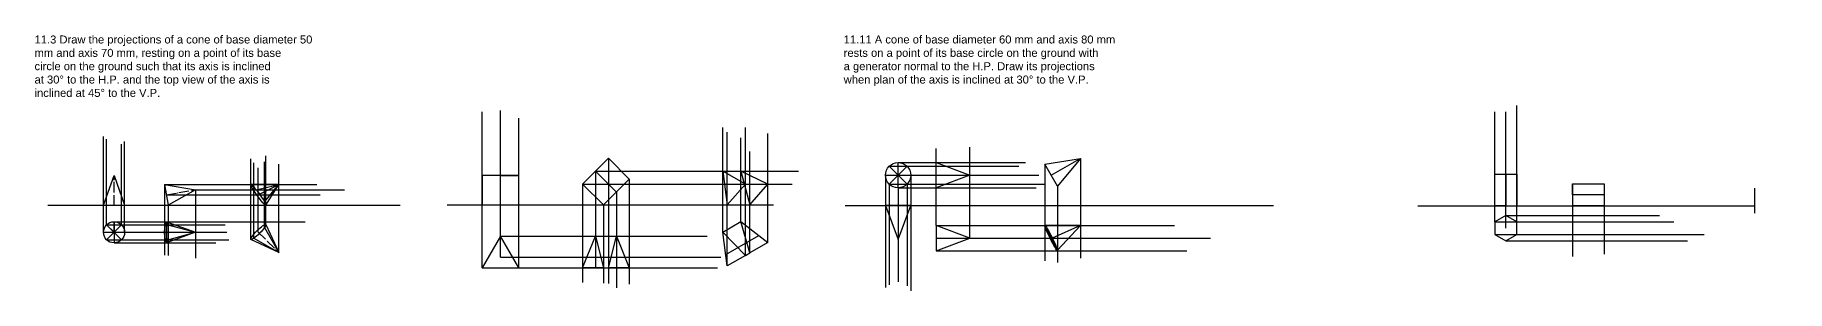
# Model space of a CAD drawing. Header units: millimetres. Extents: x 186 to 71940, y -203 to 575.
# Drawn here: x 20771 to 24924, y -203 to 403 of the extents above; entities that cross this region are included whole.
import ezdxf

# ---------------------------------------------------------------- set-up
doc = ezdxf.new("R2010")
doc.units = ezdxf.units.MM
doc.header["$MEASUREMENT"] = 0
doc.linetypes.add('ACAD_ISO04W100', pattern=[30, 24, -3, 0, -3])
doc.styles.get("Standard").update_dxf_attribs({"font": 'arial.ttf'})

msp = doc.modelspace()

# ---------------------------------------------------------------- linework, layer by layer
at = {"color": 1}
for p, q in [((21830.88, -148.26), (21830.88, 221.19)), ((21874.18, -123.26), (21874.18, 224.41)), ((21917.48, -148.26), (21917.48, 206.2)), ((22400.94, -63.68), (22400.94, 184.27)), ((22411.93, -143.94), (22411.93, 172.69)), ((22454.79, -119.19), (22454.79, 184.27)), ((20933.32, -64.39), (20933.32, 162.22)), ((20940.64, -46.72), (20940.64, 156.28)), ((20976, -46.72), (20976, 144.78)), ((20983.32, -64.39), (20983.32, 150.71)), ((22906.76, -48.01), (22906.76, 134.1)), ((22986.76, -78.01), (22986.76, 136.93)), ((22099.49, 80.48), (22130.1, 111.1)), ((22795.55, 92.05), (23102.87, 92.05)), ((22816.76, 100.84), (23118.49, 100.84)), ((21874.18, 0.37), (21874.18, 70.37)), ((21874.18, 70.37), (21917.48, 70.37)), ((22068.87, 49.86), (22068.87, -183.13)), ((22068.87, 49.86), (22565.25, 49.86)), ((22148.98, 30.98), (22099.49, 80.48)), ((22099.49, 80.48), (22580.93, 80.48)), ((22795.55, 49.63), (23165.35, 49.63)), ((22816.76, 70.84), (23150.44, 70.84)), ((22118.36, 0.37), (22118.36, -184.48)), ((22816.76, 40.84), (23144.05, 40.84)), ((24846.68, 40.21), (24846.68, -18.75)), ((24231, -39.69), (24655.72, -39.69)), ((24256.98, -24.69), (24621.81, -24.69)), ((24415.46, -1.43), (24415.46, -121.69)), ((24490.46, -1.43), (24490.46, -116.53)), ((21874.18, -73.26), (22364.45, -73.26)), ((24231, -69.69), (24727.21, -69.69)), ((21874.18, -123.26), (22396.82, -123.26)), ((24256.98, -84.69), (24688.15, -84.69)), ((21830.88, -148.26), (22388.72, -148.26))]:
    msp.add_line(p, q, dxfattribs=at)
at = {"color": 244, "true_color": 0x991b1e}
for p, q in [((24231, -39.69), (24231, 220.92)), ((24256.98, -54.69), (24256.98, 220.92)), ((24282.96, -39.69), (24282.96, 236.3))]:
    msp.add_line(p, q, dxfattribs=at)
at = {"color": 4}
for p, q in [((22507.83, -88.58), (22507.83, 169.31)), ((22443.81, -38.93), (22443.81, 159.77)), ((22464.96, -113.32), (22464.96, 127.06))]:
    msp.add_line(p, q, dxfattribs=at)
at = {"color": 240, "true_color": 0xed1f24}
for p, q in [((21282.29, -80.96), (21282.29, 109.5)), ((21318.12, -46.55), (21318.12, 116.5)), ((22130.1, 111.1), (22130.1, -185.83)), ((23164.53, 96.82), (23164.53, -131.73)), ((23248.81, 110.84), (23248.81, -125.29)), ((21078.09, 48.99), (21438.6, 48.99)), ((22179.6, 61.6), (22179.6, -187.18)), ((22786.76, 70.84), (22786.76, -194.76)), ((22795.55, 49.63), (22795.55, -189.09)), ((22837.98, 49.63), (22837.98, -191.22)), ((22846.76, 70.84), (22846.76, -203.27)), ((23194.53, 44.86), (23194.53, -135.54)), ((22148.98, 30.98), (22148.98, -195.93)), ((22816.76, 40.84), (22816.76, -182.01)), ((21087.22, -0.01), (21425.21, -0.01)), ((22906.76, -48.01), (23472.13, -48.01)), ((22986.76, -78.01), (23556.93, -78.01)), ((23164.53, -48.01), (23194.53, -108.01)), ((22906.76, -108.01), (23501.35, -108.01))]:
    msp.add_line(p, q, dxfattribs=at)
at = {"color": 242, "true_color": 0xcd2027}
for p, q in [((21289.87, -78.38), (21289.87, 100.22)), ((21300.2, -63.7), (21300.2, 88.61)), ((21314.87, -53.38), (21314.87, 102.62)), ((21348.94, -112.44), (21348.94, 97.41)), ((21078.09, 48.99), (21078.09, -118.68)), ((21348.94, -0.01), (21348.94, 48.99)), ((21082.44, 24.37), (21446.8, 24.37)), ((21151.37, 36.56), (21151.37, -125.27)), ((21151.37, 36.56), (21504.55, 36.56)), ((20958.32, -39.39), (21411.01, -39.39)), ((21086.79, -0.25), (21086.79, -119.46)), ((20940.64, -46.72), (21221.59, -46.72)), ((20976, -82.07), (21230.52, -82.07)), ((20983.32, -64.39), (21225.86, -64.39)), ((21078.09, -82.07), (21086.79, -82.07)), ((21289.87, -78.38), (21290.77, -79.28))]:
    msp.add_line(p, q, dxfattribs=at)
at = {"color": 7, "true_color": 0xffffff}
for p, q in [((22130.1, 111.1), (22068.87, 49.86)), ((22179.6, 61.6), (22130.1, 111.1)), ((22837.98, 92.05), (22795.55, 49.63)), ((22816.76, 70.84), (22795.55, 92.05)), ((22795.55, 92.05), (22837.98, 49.63)), ((22816.76, 40.84), (22816.76, 100.84)), ((22816.76, 70.84), (22837.98, 92.05)), ((22906.76, 40.84), (22906.76, 100.84)), ((22906.76, 100.84), (22986.76, 70.84)), ((23164.53, 96.82), (23248.81, 110.84)), ((23194.53, 44.86), (23164.53, 96.82)), ((23179.53, 70.84), (23246.07, 109.26)), ((23248.81, 110.84), (23194.53, 44.86)), ((20933.32, -0.01), (20958.32, 69.99)), ((20958.32, 69.99), (20983.32, -0.01)), ((21078.09, 48.99), (21086.79, -0.25)), ((21078.09, 48.99), (21151.37, 36.56)), ((21348.94, 48.99), (21282.9, 48.99)), ((21294.97, 36.56), (21348.94, 48.99)), ((21303.16, 25.87), (21348.94, 48.99)), ((21314.87, 8.2), (21348.94, 48.99)), ((21318.12, -0.01), (21348.94, 48.99)), ((21917.48, 70.37), (21830.88, 70.37)), ((21830.88, 70.37), (21830.88, 0.37)), ((21917.48, 0.37), (21917.48, 70.37)), ((22068.87, 49.86), (22118.36, 0.37)), ((22099.49, 80.48), (22099.49, 0.37)), ((22118.36, 0.37), (22179.6, 61.6)), ((22454.79, 49.86), (22400.94, 80.48)), ((22400.94, 80.48), (22411.93, 0.37)), ((22400.94, 80.48), (22443.81, 80.48)), ((22411.93, 0.37), (22454.79, 49.86)), ((22507.83, 49.86), (22443.81, 80.48)), ((22443.81, 80.48), (22464.96, 0.37)), ((22454.79, 49.86), (22507.83, 49.86)), ((22464.96, 0.37), (22507.83, 49.86)), ((22786.76, 70.84), (22846.76, 70.84)), ((22986.76, 70.84), (22906.76, 40.84)), ((22906.76, 70.84), (22983.6, 70.84)), ((24231, -1.63), (24231, 73.37)), ((24231, 73.37), (24282.96, 73.37)), ((24256.98, 73.37), (24256.98, -1.63)), ((24282.96, 73.37), (24282.96, -1.63)), ((24415.46, 50.54), (24490.46, 50.54)), ((24415.46, 24.55), (24415.46, 50.54)), ((24415.46, 50.54), (24415.46, -1.43)), ((24490.46, 50.54), (24490.46, -1.43)), ((21151.37, 36.56), (21086.79, -0.25)), ((21747.8, 0.37), (22521.35, 0.37)), ((21830.88, 0.37), (21917.48, 0.37)), ((22099.49, 0.37), (22099.49, -148.26)), ((24490.46, 24.55), (24415.46, 24.55)), ((20801.06, -0.01), (21636.47, -0.01)), ((20933.32, -0.01), (20983.32, -0.01)), ((20958.32, -39.39), (20958.32, -89.39)), ((21082.44, -82.07), (21082.44, -39.39)), ((21082.44, -39.39), (21082.44, -89.39)), ((21082.44, -39.39), (21151.37, -64.39)), ((21082.44, -39.39), (21151.37, -64.39)), ((22400.94, -63.68), (22443.81, -38.93)), ((22464.96, -113.32), (22443.81, -38.93)), ((22443.81, -38.93), (22507.83, -88.58)), ((22691.16, -1.13), (23706.25, -1.13)), ((22846.76, -1.13), (22786.76, -1.13)), ((22786.76, -1.13), (22816.76, -81.13)), ((22816.76, -1.13), (22816.76, -81.13)), ((22816.76, -81.13), (22846.76, -1.13)), ((24048.41, -1.63), (24846.68, -1.63)), ((24256.98, -1.63), (24231, -1.63)), ((24231, -1.63), (24282.96, -1.63)), ((24490.46, -1.43), (24415.46, -1.43)), ((20933.32, -64.39), (20983.32, -64.39)), ((20976, -46.72), (20940.64, -82.07)), ((20958.32, -64.39), (20940.64, -46.72)), ((20940.64, -46.72), (20976, -82.07)), ((20958.32, -64.39), (20976, -46.72)), ((21151.37, -64.39), (21082.71, -89.34)), ((21085.52, -46.72), (21151.37, -64.39)), ((21085.52, -82.07), (21151.37, -64.39)), ((21348.94, -112.44), (21282.75, -81.54)), ((21289.87, -78.38), (21348.94, -112.44)), ((21314.87, -53.38), (21348.94, -112.44)), ((21317.87, -46.02), (21348.94, -112.44)), ((21317.87, -46.02), (21348.94, -112.44)), ((22068.87, -148.26), (22099.49, -73.26)), ((22099.49, -73.26), (22118.36, -148.26)), ((22099.49, -73.26), (22148.98, -73.26)), ((22130.1, -148.26), (22148.98, -73.26)), ((22148.98, -73.26), (22179.6, -148.26)), ((22411.93, -143.94), (22400.94, -63.68)), ((22400.94, -63.68), (22454.79, -119.19)), ((22408.27, -117.19), (22486.49, -72.03)), ((22906.76, -48.01), (22906.76, -108.01)), ((22986.76, -78.01), (22906.76, -48.01)), ((22906.76, -78.01), (22986.76, -78.01)), ((22906.76, -108.01), (22986.76, -78.01)), ((23248.81, -48.01), (23164.7, -48.01)), ((23248.81, -48.01), (23182.08, -78.01)), ((23194.53, -106.64), (23248.81, -48.01)), ((20958.32, -89.39), (21199.27, -89.39)), ((21874.18, -123.26), (21917.48, -123.26)), ((22079.07, -123.26), (22169.4, -123.26)), ((22454.79, -119.19), (22411.93, -143.94)), ((22454.79, -119.19), (22464.96, -113.32)), ((22507.83, -88.58), (22464.96, -113.32)), ((22118.36, -148.26), (22068.87, -148.26)), ((22118.36, -148.26), (22130.1, -148.26)), ((22179.6, -148.26), (22130.1, -148.26))]:
    msp.add_line(p, q, dxfattribs=at)
at = {"color": 7, "linetype": 'ACAD_ISO04W100', "true_color": 0xffffff}
for p, q in [((20958.32, -0.01), (20958.32, 69.99)), ((21082.44, 24.37), (21151.37, 36.56)), ((20958.32, -64.39), (20958.32, -39.39)), ((21082.44, -64.39), (21151.37, -64.39)), ((21300.2, -63.7), (21348.94, -112.44))]:
    msp.add_line(p, q, dxfattribs=at)
at = {"color": 114, "true_color": 0x139b48}
for p, q in [((20958.32, -39.39), (20983.32, -39.39)), ((20940.64, -46.72), (20983.32, -46.72)), ((20940.64, -82.07), (20976, -82.07)), ((20958.32, -64.39), (20983.32, -64.39))]:
    msp.add_line(p, q, dxfattribs=at)
at = {"color": 7, "true_color": 0xffffff}
for points in [[(24282.96, -39.69), (24256.98, -24.69), (24231, -39.69), (24231, -69.69), (24256.98, -84.69), (24282.96, -69.69)], [(21874.18, -73.26), (21830.88, -148.26), (21917.48, -148.26)]]:
    msp.add_lwpolyline(points, close=True, dxfattribs=at)
for centre, radius in [((22816.76, 70.84), 30), ((20958.32, -64.39), 25)]:
    msp.add_circle(centre, radius, dxfattribs=at)
for centre, major_axis, ratio in [((21300.21, 24.49), (17.91, -24.5), 0.1053395), ((21082.44, -64.39), (0, 25), 0.1741472), ((21300.2, -63.7), (17.68, 17.68), 0.1741472), ((23179.53, -78.01), (15, -30), 0.0681124)]:
    msp.add_ellipse(centre, major_axis=major_axis, ratio=ratio, dxfattribs=at)

# ---------------------------------------------------------------- texts
at = {"color": 7, "true_color": 0xffffff, "char_height": 18.971, "attachment_point": 1}
for s, insert in [('11.3 Draw the projections of a cone of base diameter 50 \\Pmm and axis 70 mm, resting on a point of its base \\Pcircle on the ground such that its axis is inclined \\Pat 30° to the H.P. and the top view of the axis is \\Pinclined at 45° to the V.P.', (20769.89, 401.85)), ('11.11 A cone of base diameter 60 mm and axis 80 mm \\Prests on a point of its base circle on the ground with \\Pa generator normal to the H.P. Draw its projections \\Pwhen plan of the axis is inclined at 30° to the V.P.', (22687.74, 401.85))]:
    msp.add_mtext_dynamic_manual_height_columns(s, width=38495.3296, gutter_width=94.86, heights=[151.75], dxfattribs=dict(at, insert=insert))

doc.saveas('drawing.dxf')
